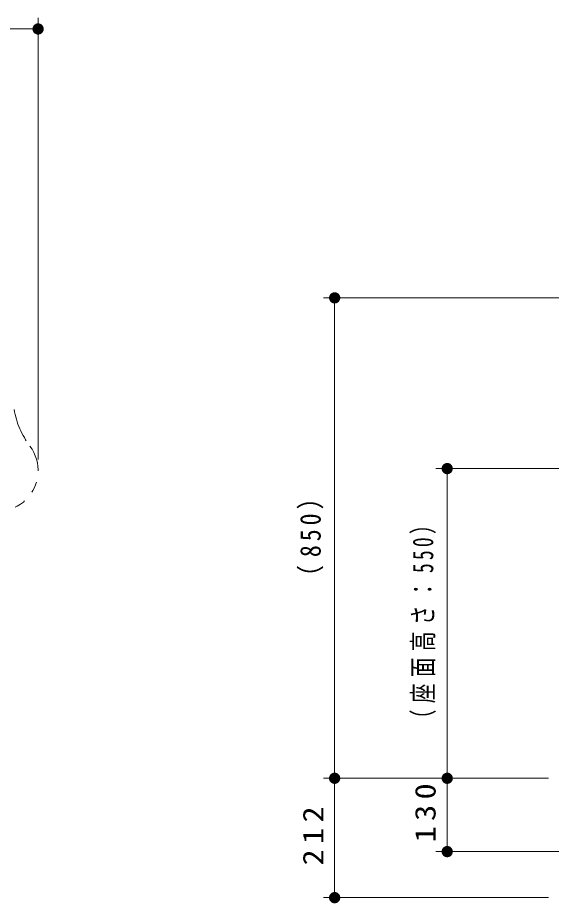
# Model space of a CAD drawing. Units: millimetres on the paper, scale 1:20. Extents: x -385 to 0, y 0 to 267.
# Drawn here: x -290.5 to -243.1, y 71 to 149.7 of the extents above; entities that cross this region are included whole.
import ezdxf

# ---------------------------------------------------------------- set-up
doc = ezdxf.new("R2010")
doc.units = ezdxf.units.MM
doc.linetypes.add('USER3', pattern=[8, 3, -1, 1, -1, 1, -1])
doc.layers.add('LY_1', color=7, linetype='Continuous', lineweight=13)
doc.styles.add('ＭＳ ゴシック', font='')
doc.styles.get('ＭＳ ゴシック').set_extended_font_data('MS Gothic')

# ---------------------------------------------------------------- blocks, each defined once
blk = doc.blocks.new('filled_dot')
at = {"color": 0, "linetype": 'Continuous', "lineweight": -2, "const_width": 1.25}
blk.add_lwpolyline([(-0.625, 0, 1), (0.625, 0, 1)], format="xyb", close=True, dxfattribs=at)

msp = doc.modelspace()

# ---------------------------------------------------------------- linework, layer by layer
at = {"layer": 'LY_1'}
for p, q in [((-288.65, 110.45), (-288.65, 149.666)), ((-344.969, 148.666), (-288.65, 148.666)), ((-220.803, 124.787), (-263.303, 124.787)), ((-262.303, 82.127), (-262.303, 124.787)), ((-224.473, 109.627), (-253.303, 109.627)), ((-252.303, 82.127), (-252.303, 109.627)), ((-243.305, 82.127), (-263.303, 82.127)), ((-243.305, 82.127), (-263.303, 82.127)), ((-262.303, 71.527), (-262.303, 82.127)), ((-243.305, 82.127), (-253.303, 82.127)), ((-243.305, 82.127), (-253.303, 82.127)), ((-252.303, 75.616), (-252.303, 82.127)), ((-242.222, 75.616), (-253.303, 75.616)), ((-243.305, 71.527), (-263.303, 71.527))]:
    msp.add_line(p, q, dxfattribs=at)
at = {"layer": 'LY_1', "linetype": 'USER3'}
for centre, radius, start, end in [((-283.384, 116.137), 7.5, 189.65983, 216.94538), ((-292.275, 109.45), 3.625, 233.00206, 36.94538)]:
    msp.add_arc(centre, radius, start, end, dxfattribs=at)

# ---------------------------------------------------------------- block references
at = {"layer": 'LY_1', "xscale": 0.4, "yscale": 0.4}
for p, rotation in [((-288.65, 148.666), 180), ((-262.303, 124.787), 270), ((-252.303, 109.627), 270), ((-262.303, 82.127), 270), ((-262.303, 82.127), 90), ((-252.303, 82.127), 270), ((-252.303, 82.127), 90), ((-252.303, 75.616), 90), ((-262.303, 71.527), 90)]:
    msp.add_blockref('filled_dot', p, dxfattribs=dict(at, rotation=rotation))

# ---------------------------------------------------------------- texts
at = {"layer": 'LY_1', "char_height": 1.833, "attachment_point": 8, "rotation": 90, "style": 'ＭＳ ゴシック'}
for s, insert in [('\\T1.33;\\W0.85;（850）', (-263.303, 103.881)), ('\\T1.32;\\W0.7;（座面高さ：550）', (-253.303, 96.301)), ('\\T1.33;\\W1.15;130', (-253.303, 79.292)), ('\\T1.33;\\W1.15;212', (-263.303, 77.243))]:
    msp.add_mtext(s, dxfattribs=dict(at, insert=insert))

doc.saveas('drawing.dxf')
